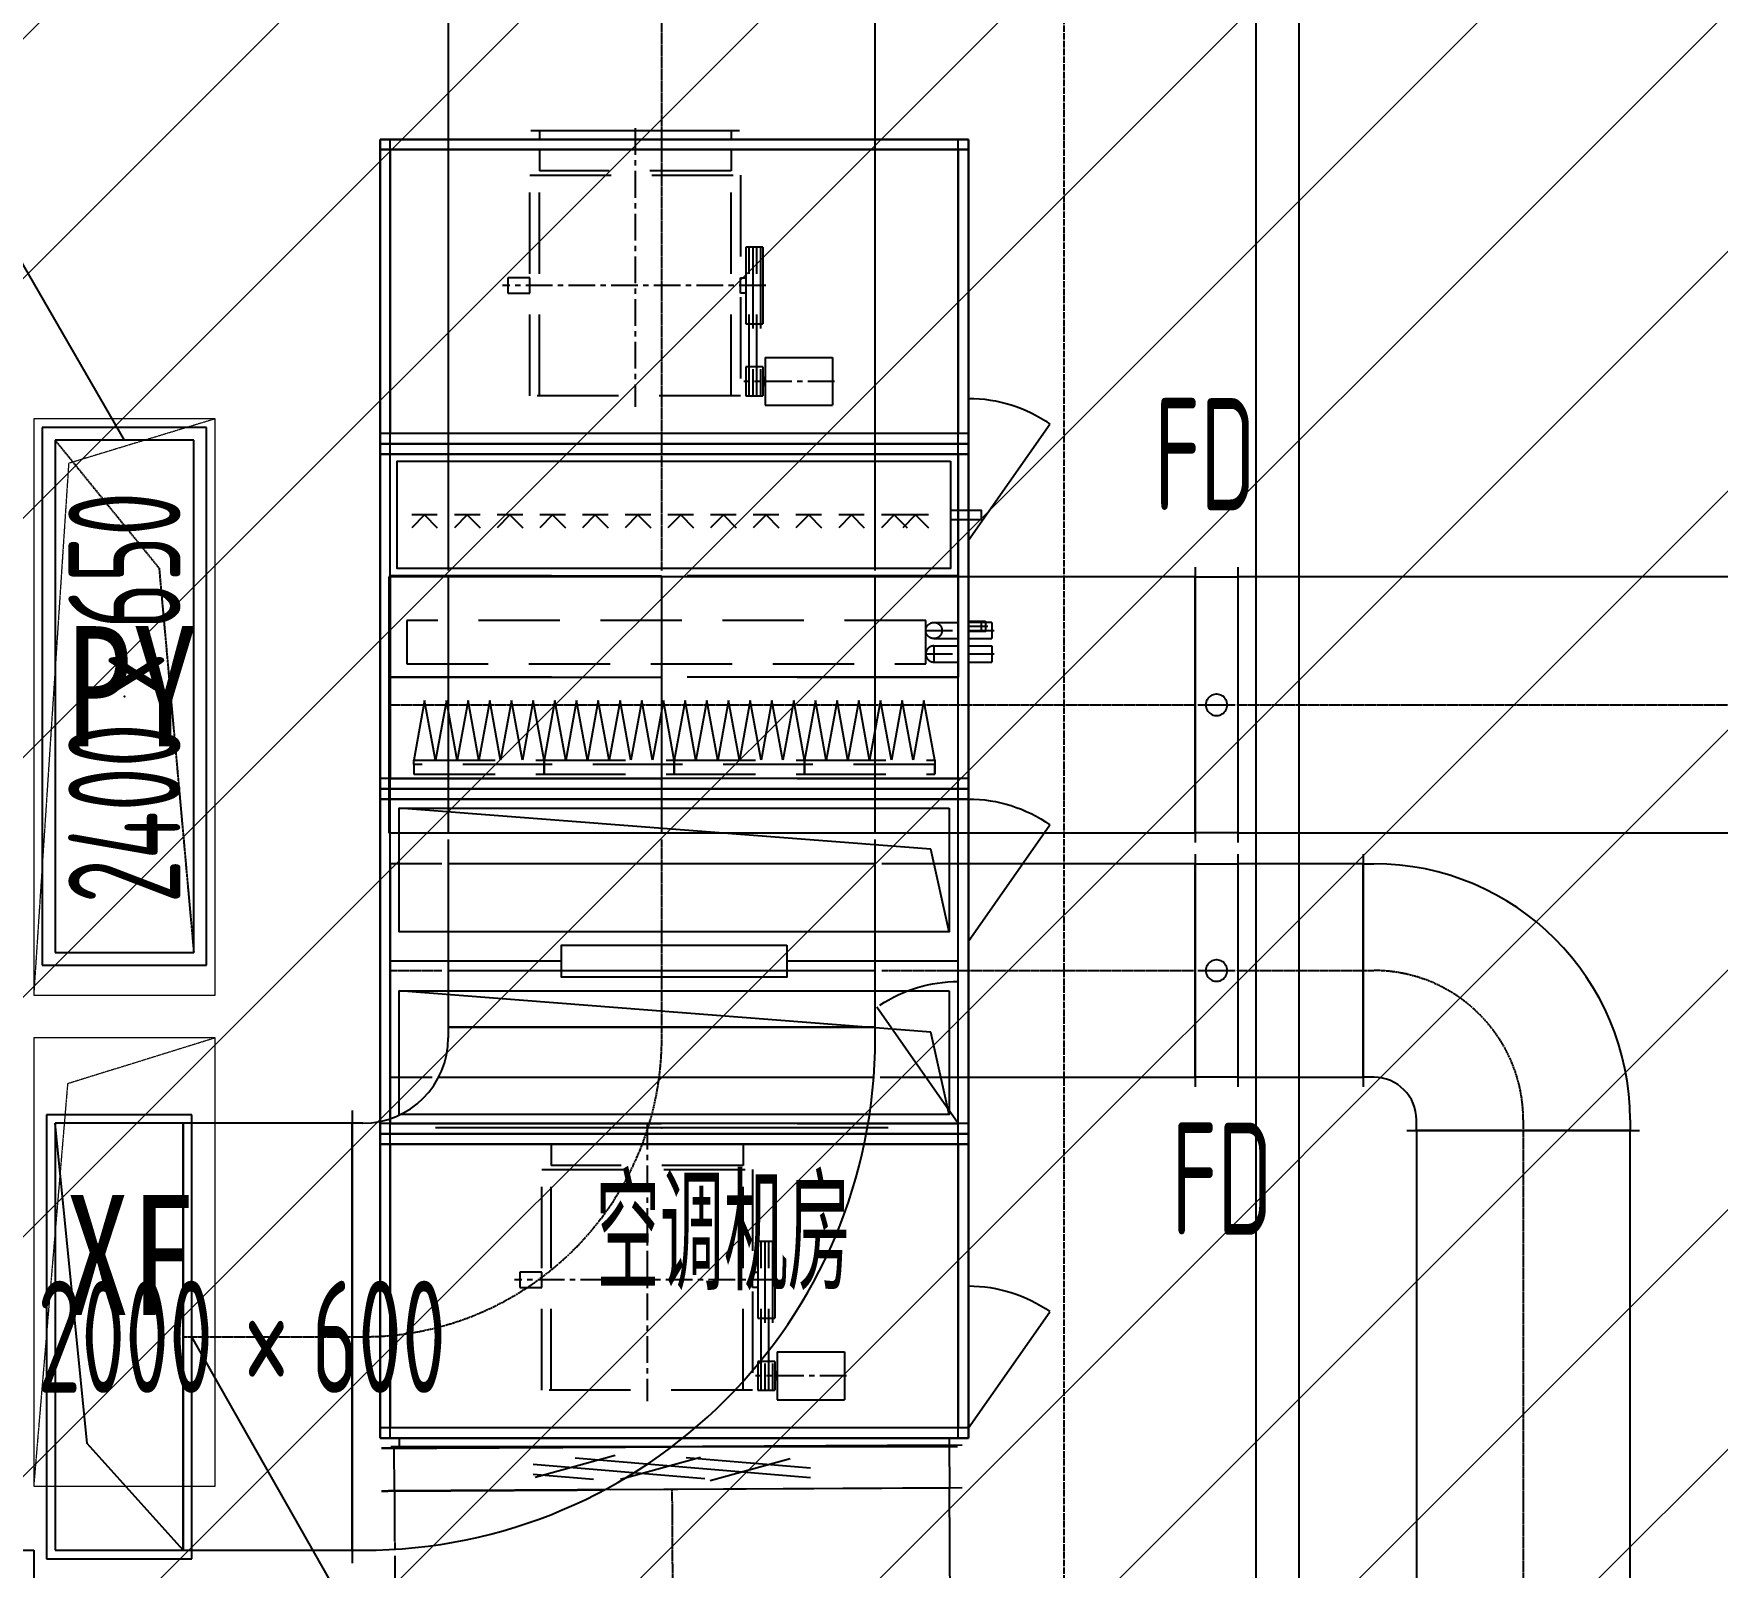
# Model space of a CAD drawing. Extents: x -20827274 to 1300756471, y -549375 to 3431892.
# Drawn here: x -27434 to -19548, y -354915 to -347731 of the extents above; entities that cross this region are included whole.
import ezdxf
from ezdxf.enums import TextEntityAlignment as Align

# ---------------------------------------------------------------- set-up
doc = ezdxf.new("R2010")
doc.units = 0
doc.header["$LTSCALE"] = 10
for name, pattern in [('CENTER', [2, 1.25, -0.25, 0.25, -0.25]), ('CENTER2', [1.125, 0.75, -0.125, 0.125, -0.125]), ('DASH', [0.35, 0.25, -0.1]), ('DASHED', [19.05, 12.7, -6.35]), ('暖附图底图$0$DASH', [0.35, 0.25, -0.1]), ('暖附图底图$0$DOTE', [2.42, 2, -0.2, 0.02, -0.2])]:
    doc.linetypes.add(name, pattern=pattern)
for name, color, linetype in [('1-zs', 3, 'Continuous'), ('1-暖通标注', 4, 'Continuous'), ('1-标注暖通', 4, 'Continuous'), ('CENTER', 7, 'Continuous'), ('centre', 7, 'Continuous'), ('DUCT-回风法兰', 2, 'Continuous'), ('DUCT-回风阀门', 7, 'Continuous'), ('DUCT-排烟标注', 3, 'Continuous'), ('DUCT-排烟法兰', 4, 'Continuous'), ('DUCT-排风法兰', 2, 'Continuous'), ('DUCT-排风阀门', 7, 'Continuous'), ('DUCT-新风中心线', 5, 'CENTER2'), ('DUCT-新风法兰', 2, 'Continuous'), ('DUCT-新风管', 3, 'Continuous'), ('DUCT-新风阀门', 7, 'Continuous'), ('DUCT-送风标注', 3, 'Continuous'), ('DUCT-送风法兰', 2, 'Continuous'), ('H-DUCT-回风中心线', 5, 'CENTER2'), ('H-DUCT-回风法兰', 2, 'Continuous'), ('H-DUCT-回风管', 6, 'Continuous'), ('H-DUCT-回风管端线', 2, 'Continuous'), ('H-DUCT-排风中心线', 5, 'CENTER2'), ('H-DUCT-排风管', 31, 'Continuous'), ('H-DUCT-排风管端线', 2, 'Continuous'), ('H-DUCT-新风中心线', 5, 'CENTER2'), ('H-DUCT-新风管', 3, 'Continuous'), ('H-DUCT-新风管端线', 2, 'Continuous'), ('H-DUCT-送风中心线', 5, 'CENTER2'), ('H-DUCT-送风管', 4, 'Continuous'), ('H-DUCT-送风管立管', 4, 'Continuous'), ('H-DUCT-送风管端线', 2, 'Continuous'), ('Hvac-Hide', 8, 'DASH'), ('Object', 7, 'Continuous'), ('暖附图底图$0$1-标注暖通', 8, 'Continuous'), ('暖附图底图$0$A-ROOM_NAME', 8, 'Continuous'), ('暖附图底图$0$A-WALL', 8, 'Continuous'), ('暖附图底图$0$DOTE', 8, 'Continuous')]:
    doc.layers.add(name, color=color, linetype=linetype)
doc.layers.add('F-非人防区', color=105, linetype='Continuous', lineweight=15)
doc.layers.add('暖附图底图$0$HOLE', color=8, linetype='Continuous', lineweight=15)
doc.styles.add('8B2_02', font='tssdeng.shx', dxfattribs={"width": 0.6, "bigfont": 'TSSDCHN.shx'})
doc.styles.get("Standard").update_dxf_attribs({"font": 'TSSDENG.shx', "width": 0.7, "bigfont": 'TSSDCHN.shx'})
doc.styles.add('暖附图底图$0$8B2_01', font='simhei.ttf', dxfattribs={"width": 0.8})
doc.styles.add('暖附图底图$0$8B2_02', font='tssdeng.shx', dxfattribs={"width": 0.6, "bigfont": 'TSSDCHN.shx'})

# ---------------------------------------------------------------- blocks, each defined once
blk = doc.blocks.new('*U115')
at = {"layer": 'centre', "color": 0, "linetype": 'CENTER', "ltscale": 10}
for p, q in [((-244.65, 2136.47), (-244.65, 1711.146)), ((-693.65, 1815.17), (-693.65, 580.83)), ((-1430, 1203), (-125.665, 1203))]:
    blk.add_line(p, q, dxfattribs=at)
at = {"layer": 'Object', "color": 0, "ltscale": 3}
for p, q in [((-1330, 2660), (0, 2660)), ((-312, 1721.146), (-177.3, 1721.146)), ((-1330, 0), (0, 0))]:
    blk.add_line(p, q, dxfattribs=at)
at = {"layer": 'Object', "color": 0, "linetype": 'DASHED', "ltscale": 10}
for p, q in [((-1330, 2660), (-1330, 0)), ((0, 2660), (0, 0))]:
    blk.add_line(p, q, dxfattribs=at)
at = {"layer": 'Object', "color": 0, "linetype": 'DASHED', "ltscale": 3}
for p, q in [((-356.9, 1812.17), (-356.9, 2126.47)), ((-356.9, 2126.47), (-132.4, 2126.47)), ((-132.4, 1812.17), (-132.4, 2126.47)), ((-873.25, 1800.17), (-873.25, 1721.146)), ((-873.25, 1800.17), (-514.05, 1800.17)), ((-873.25, 1790.292), (-177.3, 1790.292)), ((-177.3, 1772.332), (-873.25, 1772.332)), ((-873.25, 1754.372), (-177.3, 1754.372)), ((-177.3, 1736.412), (-873.25, 1736.412)), ((-514.05, 1721.146), (-514.05, 1800.17)), ((-356.9, 1812.17), (-132.4, 1812.17)), ((-312, 1800.17), (-312, 1721.146)), ((-312, 1800.17), (-177.3, 1800.17)), ((-177.3, 1721.146), (-177.3, 1800.17)), ((-873.25, 1721.146), (-514.05, 1721.146)), ((-1330, 1652), (-1230, 1652)), ((-177.3, 1652), (-1230, 1652)), ((-1230, 1652), (-1230, 754)), ((-1330, 754), (-1230, 754)), ((-177.3, 754), (-1230, 754))]:
    blk.add_line(p, q, dxfattribs=at)
for points in [[(-226.69, 1800.17), (-226.69, 1812.17), (-262.61, 1812.17), (-262.61, 1800.17)], [(-657.73, 1721.146), (-657.73, 1696.9), (-729.57, 1696.9), (-729.57, 1721.146)]]:
    blk.add_lwpolyline(points, dxfattribs=at)
for points in [[(-1210, 1696.9), (-177.3, 1696.9), (-177.3, 709.1), (-1210, 709.1)], [(-657.73, 709.1), (-729.57, 709.1), (-729.57, 605.83), (-657.73, 605.83)]]:
    blk.add_lwpolyline(points, close=True, dxfattribs=at)
at = {"layer": 'Object', "color": 1, "linetype": 'DASHED', "ltscale": 3, "text_generation_flag": 2, "width": 0.8}
blk.add_attdef('SEG_L', text='', height=160, dxfattribs=at).set_placement((-665, -248), align=Align.CENTER)
blk = doc.blocks.new('*U116')
at = {"layer": 'Object', "color": 0, "ltscale": 3}
for p, q in [((48, 2617), (88, 2617)), ((88, 2657), (88, 2)), ((48, 42), (88, 42))]:
    blk.add_line(p, q, dxfattribs=at)
blk = doc.blocks.new('*U111')
at = {"color": 0, "ltscale": 3}
blk.add_line((0, 2708), (544.7, 3089.4), dxfattribs=at)
at = {"layer": 'Object', "color": 0, "ltscale": 3}
for p, q in [((0, 2708), (665, 2708)), ((665, -48), (0, -48))]:
    blk.add_line(p, q, dxfattribs=at)
at = {"layer": 'Object', "color": 5, "ltscale": 5}
blk.add_arc((0, 2708), 665, 0, 35, dxfattribs=at)
blk = doc.blocks.new('*U112')
at = {"layer": 'Object', "color": 0, "ltscale": 3}
for p, q in [((-42, 2617), (-428.7, 2531.2)), ((-428.7, 2531.2), (-622, 42))]:
    blk.add_line(p, q, dxfattribs=at)
blk.add_lwpolyline([(-622, 2617), (-42, 2617), (-42, 42), (-622, 42)], close=True, dxfattribs=at)
blk = doc.blocks.new('*U113')
at = {"color": 0}
blk.add_line((0, 0), (-855, 0), dxfattribs=at)
blk.add_lwpolyline([(-835, 1857.5), (-685, 1857.5), (-685, 802.5), (-835, 802.5)], close=True, dxfattribs=at)
at = {"layer": 'Object', "color": 0}
for p, q in [((0, 2660), (-855, 2660)), ((-760, 2660), (-760, 1857.5)), ((-760, 802.5), (-760, 0))]:
    blk.add_line(p, q, dxfattribs=at)
at = {"layer": 'Object', "color": 0, "linetype": 'DASHED', "ltscale": 10}
blk.add_line((0, 0), (0, 2660), dxfattribs=at)
at = {"layer": 'Object', "color": 1, "text_generation_flag": 2, "width": 0.8}
blk.add_attdef('SEG_L', text='', height=160, dxfattribs=at).set_placement((-427.5, -248), align=Align.CENTER)
blk = doc.blocks.new('*U98')
at = {"color": 0, "ltscale": 3}
blk.add_line((0, 2660), (544.7, 2278.6), dxfattribs=at)
at = {"layer": 'Object', "color": 0, "ltscale": 3}
for p, q in [((0, 2660), (665, 2660)), ((665, 0), (0, 0))]:
    blk.add_line(p, q, dxfattribs=at)
at = {"layer": 'Object', "color": 5, "ltscale": 5}
blk.add_arc((0, 2660), 665, 326.52673, 360, dxfattribs=at)
blk = doc.blocks.new('*U99')
at = {"layer": 'Object', "color": 0, "ltscale": 3}
for p, q in [((-43, 2617), (-429.7, 2531.2)), ((-429.7, 2531.2), (-623, 42))]:
    blk.add_line(p, q, dxfattribs=at)
blk.add_lwpolyline([(-623, 2617), (-43, 2617), (-43, 42), (-623, 42)], close=True, dxfattribs=at)
blk = doc.blocks.new('*U100')
at = {"color": 0}
blk.add_line((0, 0), (-665, 0), dxfattribs=at)
at = {"layer": 'Object', "color": 0}
blk.add_line((0, 2660), (-665, 2660), dxfattribs=at)
at = {"layer": 'Object', "color": 0, "linetype": 'DASHED', "ltscale": 10}
blk.add_line((-665, 2660), (-665, 0), dxfattribs=at)
at = {"layer": 'Object', "color": 1, "text_generation_flag": 2, "width": 0.8}
blk.add_attdef('SEG_L', text='', height=160, dxfattribs=at).set_placement((-332.5, -248), align=Align.CENTER)
blk = doc.blocks.new('*U101')
at = {"color": 0, "ltscale": 3}
blk.add_line((0, 2708), (544.7, 3089.4), dxfattribs=at)
at = {"layer": 'Object', "color": 0, "ltscale": 3}
for p, q in [((0, 2708), (665, 2708)), ((665, -48), (0, -48))]:
    blk.add_line(p, q, dxfattribs=at)
at = {"layer": 'Object', "color": 5, "ltscale": 5}
blk.add_arc((0, 2708), 665, 0, 35, dxfattribs=at)
blk = doc.blocks.new('*U102')
at = {"layer": 'Object', "color": 0}
for p, q in [((0, 2660), (475, 2660)), ((475, 0), (0, 0))]:
    blk.add_line(p, q, dxfattribs=at)
at = {"layer": 'Object', "color": 0, "linetype": 'DASHED', "ltscale": 10}
for p, q in [((0, 0), (0, 2660)), ((475, 2660), (475, 0))]:
    blk.add_line(p, q, dxfattribs=at)
at = {"layer": 'Object', "color": 7, "linetype": 'DASHED', "ltscale": 3}
for points in [[(20, 2550), (66, 2550), (66, 1940), (20, 1940)], [(20, 2550), (66, 2550), (66, 2550), (20, 2550)], [(20, 2550), (66, 2550), (66, 2550), (20, 2550)], [(20, 1940), (66, 1940), (66, 1330), (20, 1330)], [(20, 1330), (66, 1330), (66, 720), (20, 720)], [(20, 720), (66, 720), (66, 110), (20, 110)]]:
    blk.add_lwpolyline(points, close=True, dxfattribs=at)
at = {"color": 1, "width": 0.8}
blk.add_attdef('SEG_L', text='', height=160, dxfattribs=at).set_placement((237.5, -248), align=Align.CENTER)
blk = doc.blocks.new('*U114')
at = {"color": 0, "linetype": 'DASHED', "ltscale": 3}
for p, q in [((86, 2550), (366, 2499.2)), ((366, 1990.8), (86, 1940)), ((86, 1940), (366, 1889.2)), ((366, 1380.8), (86, 1330)), ((86, 1330), (366, 1279.2)), ((366, 770.8), (86, 720)), ((86, 720), (366, 669.2)), ((366, 160.8), (86, 110))]:
    blk.add_line(p, q, dxfattribs=at)
at = {"linetype": 'DASHED', "ltscale": 3}
for p, q in [((366, 2499.2), (86, 2448.3)), ((86, 2448.3), (366, 2397.5)), ((366, 2397.5), (86, 2346.7)), ((86, 2346.7), (366, 2295.8)), ((366, 2295.8), (86, 2245)), ((86, 2245), (366, 2194.2)), ((58.3, 2155.1), (58.3, 2155.1)), ((366, 2194.2), (86, 2143.3)), ((86, 2143.3), (366, 2092.5)), ((366, 2092.5), (86, 2041.7)), ((86, 2041.7), (366, 1990.8)), ((366, 1889.2), (86, 1838.3)), ((86, 1838.3), (366, 1787.5)), ((366, 1787.5), (86, 1736.7)), ((86, 1736.7), (366, 1685.8)), ((366, 1685.8), (86, 1635)), ((86, 1635), (366, 1584.2)), ((366, 1584.2), (86, 1533.3)), ((86, 1533.3), (366, 1482.5)), ((366, 1482.5), (86, 1431.7)), ((86, 1431.7), (366, 1380.8)), ((366, 1279.2), (86, 1228.3)), ((86, 1228.3), (366, 1177.5)), ((366, 1177.5), (86, 1126.7)), ((86, 1126.7), (366, 1075.8)), ((366, 1075.8), (86, 1025)), ((86, 1025), (366, 974.2)), ((366, 974.2), (86, 923.3)), ((86, 923.3), (366, 872.5)), ((366, 872.5), (86, 821.7)), ((86, 821.7), (366, 770.8)), ((366, 669.2), (86, 618.3)), ((86, 618.3), (366, 567.5)), ((366, 567.5), (86, 516.7)), ((86, 516.7), (366, 465.8)), ((366, 465.8), (86, 415)), ((86, 415), (366, 364.2)), ((366, 364.2), (86, 313.3)), ((86, 313.3), (366, 262.5)), ((366, 262.5), (86, 211.7)), ((86, 211.7), (366, 160.8))]:
    blk.add_line(p, q, dxfattribs=at)
at = {"layer": 'Object', "color": 0}
for p, q in [((0, 2660), (475, 2660)), ((475, 0), (0, 0))]:
    blk.add_line(p, q, dxfattribs=at)
at = {"layer": 'Object', "color": 0, "linetype": 'DASHED', "ltscale": 10}
for p, q in [((0, 0), (0, 2660)), ((475, 2660), (475, 0))]:
    blk.add_line(p, q, dxfattribs=at)
at = {"layer": 'Object', "color": 7, "linetype": 'DASHED', "ltscale": 3}
for points in [[(86, 2550), (66, 2550), (66, 1940), (86, 1940)], [(86, 1940), (66, 1940), (66, 1330), (86, 1330)], [(86, 1330), (66, 1330), (66, 720), (86, 720)], [(86, 720), (66, 720), (66, 110), (86, 110)]]:
    blk.add_lwpolyline(points, close=True, dxfattribs=at)
at = {"color": 1, "width": 0.8}
blk.add_attdef('SEG_L', text='', height=160, dxfattribs=at).set_placement((237.5, -248), align=Align.CENTER)
blk = doc.blocks.new('*U103')
at = {"color": 0}
blk.add_line((-475, 2660), (0, 2660), dxfattribs=at)
at = {"layer": 'CENTER', "color": 0, "linetype": 'CENTER', "ltscale": 10}
for p, q in [((-237.5, 2798), (-237.5, 2708)), ((-218.5, 2708), (-218.5, 2828)), ((-108.5, 2708), (-108.5, 2828)), ((-218.5, 2508), (-218.5, 2660)), ((-108.5, 2508), (-108.5, 2660))]:
    blk.add_line(p, q, dxfattribs=at)
at = {"layer": 'Object', "color": 0, "ltscale": 3}
for p, q in [((-261.5, 2768), (-213.5, 2768)), ((-256.5, 2818), (-256.5, 2708))]:
    blk.add_line(p, q, dxfattribs=at)
at = {"layer": 'Object', "color": 0}
for p, q in [((-256.5, 2818), (-180.5, 2818)), ((-180.5, 2708), (-180.5, 2818)), ((-146.5, 2818), (-70.5, 2818)), ((-146.5, 2708), (-146.5, 2818)), ((-70.5, 2708), (-70.5, 2818)), ((-146.5, 2546), (-70.5, 2546)), ((-475, 0), (0, 0))]:
    blk.add_line(p, q, dxfattribs=at)
at = {"layer": 'Object', "color": 0, "linetype": 'DASHED', "ltscale": 10}
for p, q in [((-475, 0), (-475, 2660)), ((0, 0), (0, 2660))]:
    blk.add_line(p, q, dxfattribs=at)
at = {"layer": 'Object', "color": 0, "linetype": 'DASHED', "ltscale": 3}
for p, q in [((-256.5, 2546), (-256.5, 2660)), ((-180.5, 2546), (-180.5, 2660)), ((-146.5, 2546), (-146.5, 2660)), ((-70.5, 2546), (-70.5, 2660))]:
    blk.add_line(p, q, dxfattribs=at)
at = {"layer": 'Object', "color": 0, "ltscale": 3}
blk.add_lwpolyline([(-261.5, 2788), (-213.5, 2788), (-213.5, 2708), (-261.5, 2708)], close=True, dxfattribs=at)
at = {"layer": 'Object', "color": 0, "linetype": 'DASHED', "ltscale": 3}
blk.add_lwpolyline([(-265, 77), (-62, 77), (-62, 2508), (-265, 2508)], close=True, dxfattribs=at)
blk.add_circle((-218.5, 2546), 38, dxfattribs=at)
blk.add_arc((-108.5, 2546), 38, 180, 360, dxfattribs=at)
blk = doc.blocks.new('*U104')
at = {"linetype": 'DASHED', "ltscale": 3}
for p, q in [((-285, 2460), (-225, 2520)), ((-285, 2460), (-225, 2400)), ((-285, 2360), (-225, 2420)), ((-285, 2360), (-225, 2300)), ((-285, 2160), (-225, 2220)), ((-285, 2160), (-225, 2100)), ((-285, 1960), (-225, 2020)), ((-285, 1960), (-225, 1900)), ((-285, 1760), (-225, 1820)), ((-285, 1760), (-225, 1700)), ((-285, 1560), (-225, 1620)), ((-285, 1560), (-225, 1500)), ((-285, 1360), (-225, 1420)), ((-285, 1360), (-225, 1300)), ((-285, 1160), (-225, 1220)), ((-285, 1160), (-225, 1100)), ((-285, 960), (-225, 1020)), ((-285, 960), (-225, 900)), ((-285, 760), (-225, 820)), ((-285, 760), (-225, 700)), ((-285, 560), (-225, 620)), ((-285, 560), (-225, 500)), ((-285, 360), (-225, 420)), ((-285, 360), (-225, 300)), ((-285, 160), (-225, 220)), ((-285, 160), (-225, 100))]:
    blk.add_line(p, q, dxfattribs=at)
at = {"color": 0}
for p, q in [((-285, 2520), (-285, 2400)), ((-285, 2420), (-285, 2300)), ((-285, 2220), (-285, 2100)), ((-285, 2020), (-285, 1900)), ((-285, 1820), (-285, 1700)), ((-285, 1620), (-285, 1500)), ((-285, 1420), (-285, 1300)), ((-285, 1220), (-285, 1100)), ((-285, 1020), (-285, 900)), ((-285, 820), (-285, 700)), ((-285, 620), (-285, 500)), ((-285, 420), (-285, 300)), ((-285, 220), (-285, 100))]:
    blk.add_line(p, q, dxfattribs=at)
for points in [[(-264, 2733.5), (-264, 2769), (-306, 2769), (-306, 2733.5)], [(-306, 2733.5), (-306, 2624.5), (-264, 2624.5), (-264, 2733.5)]]:
    blk.add_lwpolyline(points, dxfattribs=at)
blk.add_lwpolyline([(-536, 2624.5), (-34, 2624.5), (-34, 32.5), (-536, 32.5)], close=True, dxfattribs=at)
at = {"layer": 'Object', "color": 0}
for p, q in [((-570, 2660), (0, 2660)), ((0, 0), (-570, 0))]:
    blk.add_line(p, q, dxfattribs=at)
at = {"layer": 'Object', "color": 0, "linetype": 'DASHED', "ltscale": 10}
for p, q in [((-570, 0), (-570, 2660)), ((0, 2660), (0, 0))]:
    blk.add_line(p, q, dxfattribs=at)
at = {"layer": 'Object', "color": 1, "text_generation_flag": 2, "width": 0.8}
blk.add_attdef('SEG_L', text='', height=160, dxfattribs=at).set_placement((-285, -248), align=Align.CENTER)
blk = doc.blocks.new('*U105')
at = {"layer": 'centre', "color": 0, "linetype": 'CENTER', "ltscale": 10}
for p, q in [((-244.65, 2080.47), (-244.65, 1655.146)), ((-693.65, 1759.17), (-693.65, 524.83)), ((-1430, 1147), (-125.665, 1147))]:
    blk.add_line(p, q, dxfattribs=at)
at = {"layer": 'Object', "color": 0, "ltscale": 3}
for p, q in [((-1330, 2660), (0, 2660)), ((-312, 1665.146), (-177.3, 1665.146)), ((-1418, 1636), (-1418, 658)), ((-1418, 1596), (-1378, 1596)), ((-1418, 698), (-1378, 698)), ((-1330, 0), (0, 0))]:
    blk.add_line(p, q, dxfattribs=at)
at = {"layer": 'Object', "color": 0, "linetype": 'DASHED', "ltscale": 10}
for p, q in [((-1330, 2660), (-1330, 0)), ((0, 2660), (0, 0))]:
    blk.add_line(p, q, dxfattribs=at)
at = {"layer": 'Object', "color": 0, "linetype": 'DASHED', "ltscale": 3}
for p, q in [((-356.9, 1756.17), (-356.9, 2070.47)), ((-356.9, 2070.47), (-132.4, 2070.47)), ((-132.4, 1756.17), (-132.4, 2070.47)), ((-873.25, 1744.17), (-873.25, 1665.146)), ((-873.25, 1744.17), (-514.05, 1744.17)), ((-514.05, 1665.146), (-514.05, 1744.17)), ((-356.9, 1756.17), (-132.4, 1756.17)), ((-312, 1744.17), (-312, 1665.146)), ((-312, 1744.17), (-177.3, 1744.17)), ((-177.3, 1665.146), (-177.3, 1744.17)), ((-873.25, 1734.292), (-177.3, 1734.292)), ((-177.3, 1716.332), (-873.25, 1716.332)), ((-873.25, 1698.372), (-177.3, 1698.372)), ((-177.3, 1680.412), (-873.25, 1680.412)), ((-873.25, 1665.146), (-514.05, 1665.146)), ((-1330, 1596), (-1230, 1596)), ((-177.3, 1596), (-1230, 1596)), ((-1230, 1596), (-1230, 698)), ((-1330, 698), (-1230, 698)), ((-177.3, 698), (-1230, 698))]:
    blk.add_line(p, q, dxfattribs=at)
for points in [[(-226.69, 1744.17), (-226.69, 1756.17), (-262.61, 1756.17), (-262.61, 1744.17)], [(-657.73, 1665.146), (-657.73, 1640.9), (-729.57, 1640.9), (-729.57, 1665.146)]]:
    blk.add_lwpolyline(points, dxfattribs=at)
for points in [[(-1210, 1640.9), (-177.3, 1640.9), (-177.3, 653.1), (-1210, 653.1)], [(-657.73, 653.1), (-729.57, 653.1), (-729.57, 549.83), (-657.73, 549.83)]]:
    blk.add_lwpolyline(points, close=True, dxfattribs=at)
at = {"layer": 'Object', "color": 1, "linetype": 'DASHED', "ltscale": 3, "text_generation_flag": 2, "width": 0.8}
blk.add_attdef('SEG_L', text='', height=160, dxfattribs=at).set_placement((-665, -248), align=Align.CENTER)
blk = doc.blocks.new('*U106')
at = {"color": 0, "ltscale": 3}
blk.add_line((0, 2708), (544.7, 3089.4), dxfattribs=at)
at = {"layer": 'Object', "color": 0, "ltscale": 3}
for p, q in [((0, 2708), (665, 2708)), ((665, -48), (0, -48))]:
    blk.add_line(p, q, dxfattribs=at)
at = {"layer": 'Object', "color": 5, "ltscale": 5}
blk.add_arc((0, 2708), 665, 0, 35, dxfattribs=at)
blk = doc.blocks.new('*U107')
for p, q in [((-48, 2708), (-48, -48)), ((1378, 2708), (-48, 2708)), ((-48, 2708), (1378, 2708)), ((-48, -48), (-48, 2708)), ((0, 2708), (0, -48)), ((0, 2708), (0, -48)), ((1330, 2708), (1330, -48)), ((1330, -48), (1330, 2708)), ((1378, -48), (1378, 2708)), ((1378, 2708), (1378, -48)), ((-48, 2660), (1378, 2660)), ((-48, 2660), (1378, 2660)), ((-48, 0), (1378, 0)), ((-48, 0), (1378, 0)), ((-48, -48), (1378, -48)), ((1378, -48), (-48, -48))]:
    blk.add_line(p, q)
blk = doc.blocks.new('*U108')
for p, q in [((-48, 2708), (-48, -48)), ((1568, 2708), (-48, 2708)), ((-48, 2708), (1568, 2708)), ((-48, -48), (-48, 2708)), ((0, 2708), (0, -48)), ((0, 2708), (0, -48)), ((1520, 2708), (1520, -48)), ((1520, -48), (1520, 2708)), ((1568, -48), (1568, 2708)), ((1568, 2708), (1568, -48)), ((-48, 2660), (1568, 2660)), ((-48, 2660), (1568, 2660)), ((-48, 0), (1568, 0)), ((-48, 0), (1568, 0)), ((-48, -48), (1568, -48)), ((1568, -48), (-48, -48))]:
    blk.add_line(p, q)
blk = doc.blocks.new('*U109')
for p, q in [((-48, 2708), (-48, -48)), ((1568, 2708), (-48, 2708)), ((-48, 2708), (1568, 2708)), ((-48, -48), (-48, 2708)), ((0, 2708), (0, -48)), ((0, 2708), (0, -48)), ((1520, 2708), (1520, -48)), ((1520, -48), (1520, 2708)), ((1568, -48), (1568, 2708)), ((1568, 2708), (1568, -48)), ((-48, 2660), (1568, 2660)), ((-48, 2660), (1568, 2660)), ((-48, 0), (1568, 0)), ((-48, 0), (1568, 0)), ((-48, -48), (1568, -48)), ((1568, -48), (-48, -48))]:
    blk.add_line(p, q)
blk = doc.blocks.new('*U110')
for p, q in [((-48, 2708), (-48, -48)), ((1378, 2708), (-48, 2708)), ((-48, 2708), (1378, 2708)), ((-48, -48), (-48, 2708)), ((0, 2708), (0, -48)), ((0, 2708), (0, -48)), ((1330, 2708), (1330, -48)), ((1330, -48), (1330, 2708)), ((1378, -48), (1378, 2708)), ((1378, 2708), (1378, -48)), ((-48, 2660), (1378, 2660)), ((-48, 2660), (1378, 2660)), ((-48, 0), (1378, 0)), ((-48, 0), (1378, 0)), ((-48, -48), (1378, -48)), ((1378, -48), (-48, -48))]:
    blk.add_line(p, q)
blk = doc.blocks.new('暖附图底图$0$AFSFCS')
at = {"layer": '暖附图底图$0$A-WALL'}
for p, q in [((-21508.6, -346285.4), (-21508.6, -361485.4)), ((-21708.6, -346485.4), (-21708.6, -361285.4)), ((-31833.6, -354835.4), (-27433.6, -354835.4)), ((-27433.6, -354835.4), (-27433.6, -358753.5))]:
    blk.add_line(p, q, dxfattribs=at)
at = {"layer": '暖附图底图$0$DOTE', "color": 16, "linetype": '暖附图底图$0$DOTE', "ltscale": 1.5}
blk.add_line((-22608.6, -155629.3), (-22608.6, -385768.2), dxfattribs=at)
at = {"layer": '暖附图底图$0$HOLE', "linetype": '暖附图底图$0$DASH'}
for points in [[(-27433.6, -349535.4), (-27433.6, -352235.4), (-26583.6, -352235.4), (-26583.6, -349535.4), (-27433.6, -349535.4)], [(-26583.6, -349535.4), (-27269.8, -349744.1), (-27433.6, -352235.4)], [(-27433.6, -352435.4), (-27433.6, -354535.4), (-26583.6, -354535.4), (-26583.6, -352435.4), (-27433.6, -352435.4)], [(-26583.6, -352435.4), (-27274.7, -352650.2), (-27433.6, -354535.4)]]:
    blk.add_lwpolyline(points, dxfattribs=at)
at = {"layer": '暖附图底图$0$A-ROOM_NAME', "color": 1, "style": '暖附图底图$0$8B2_01', "width": 0.8}
for s, p in [('PY', (-27278, -351069.8)), ('XF', (-27288.2, -353734))]:
    blk.add_text(s, height=563.29, dxfattribs=at).set_placement(p)
at = {"layer": '暖附图底图$0$A-ROOM_NAME', "style": '暖附图底图$0$8B2_02', "width": 0.6}
blk.add_text('空调机房', height=525, dxfattribs=at).set_placement((-24800.1, -353617.9))
blk = doc.blocks.new('暖附图底图')
at = {"layer": '暖附图底图$0$1-标注暖通', "linetype": '暖附图底图$0$DASH'}
blk.add_blockref('暖附图底图$0$AFSFCS', (500000, 0), dxfattribs=at)

msp = doc.modelspace()

# ---------------------------------------------------------------- hatches: boundary and pattern name
at = {"layer": 'F-非人防区'}
h = msp.add_hatch(dxfattribs=at)
h.set_pattern_fill('ANSI31', color=8, scale=500)
h.set_pattern_definition([(45, (-67108.6, 126739.6), (-561.266, 561.266), [])])
edge = h.paths.add_edge_path()
edge.add_line((26041.4, -160910.4), (26041.4, -174910.4))
edge.add_line((26041.4, -174910.4), (44466.4, -174910.4))
edge.add_line((44466.4, -174910.4), (44466.4, -230535.4))
edge.add_line((44466.4, -230535.4), (29591.4, -230535.4))
edge.add_line((29591.4, -230535.4), (29591.4, -228585.4))
edge.add_line((29591.4, -228585.4), (32466.4, -228585.4))
edge.add_line((32466.4, -228585.4), (32466.4, -223185.4))
edge.add_line((32466.4, -223185.4), (6116.4, -223185.4))
edge.add_line((6116.4, -223185.4), (6116.4, -236210.4))
edge.add_line((6116.4, -236210.4), (5916.4, -236210.4))
edge.add_line((5916.4, -236210.4), (5921.1, -289912.2))
edge.add_line((5921.1, -289912.2), (35191.4, -289912.2))
edge.add_line((35191.4, -289912.2), (35191.4, -296310.4))
edge.add_line((35191.4, -296310.4), (35041.4, -296310.4))
edge.add_line((35041.4, -296310.4), (35041.4, -296910.4))
edge.add_line((35041.4, -296910.4), (35641.4, -296910.4))
edge.add_line((35641.4, -296910.4), (44736.4, -305099.6))
edge.add_line((44736.4, -305099.6), (22456.5, -329844))
edge.add_line((22456.5, -329844), (22456.5, -340006.4))
edge.add_line((22456.5, -340006.4), (-13248.1, -379660.4))
edge.add_line((-13248.1, -379660.4), (-90108.6, -379660.4))
edge.add_line((-90108.6, -379660.4), (-90108.6, -373660.4))
edge.add_line((-90108.6, -373660.4), (-91358.6, -373660.4))
edge.add_arc((-91358.6, -361660.4), 12000, 180, 270, ccw=False)
edge.add_line((-103358.6, -361660.4), (-103358.6, -333450.4))
edge.add_line((-103358.6, -333450.4), (-95358.6, -333436.6))
edge.add_line((-95358.6, -333436.6), (-95358.6, -160610.4))
edge.add_line((-95358.6, -160610.4), (-86333.4, -160610.4))
edge.add_line((-86333.4, -160610.4), (-86333.6, -149790))
edge.add_line((-86333.6, -149790), (-73433.4, -149790))
edge.add_line((-73433.4, -149790), (-73433.4, -160610.4))
edge.add_line((-73433.4, -160610.4), (26041.4, -160910.4))

# ---------------------------------------------------------------- linework, layer by layer
at = {"layer": '1-暖通标注'}
msp.add_line((-20711.5, -364363.8), (-26693.6, -353835.4, 4410), dxfattribs=at)
at = {"layer": '1-标注暖通'}
msp.add_line((-27008.6, -349635.4, 1730.3), (-27745.8, -348358.5, 1730.3), dxfattribs=at)
at = {"layer": 'DUCT-回风法兰'}
for p, q in [((-23085.2, -354343.4), (-24445.3, -354350.6)), ((-23084.1, -354543.6), (-24761.2, -354552.5))]:
    msp.add_line(p, q, dxfattribs=at)
at = {"layer": 'DUCT-回风法兰', "color": 18, "true_color": 0x000000}
for p in [(-24445.2, -354350.5, 2825), (-24445.2, -354350.7, 2825), (-24444.1, -354550.7, 2825), (-24444.1, -354550.9, 2825)]:
    msp.add_point(p, dxfattribs=at)
at = {"layer": 'DUCT-回风阀门'}
for p, q in [((-25084.1, -354492.5), (-24709.4, -354390.5)), ((-25094.7, -354432.8), (-24290.8, -354499.9)), ((-24897.2, -354403.1), (-23794.4, -354495.2)), ((-24685.8, -354502), (-24311.1, -354400)), ((-24377.2, -354400.3), (-23794.6, -354449)), ((-24264.9, -354507.9), (-23890.2, -354405.9)), ((-25094.5, -354479), (-24810.8, -354502.6))]:
    msp.add_line(p, q, dxfattribs=at)
at = {"layer": 'DUCT-排烟法兰'}
for p, q in [((-26623.6, -349575.4), (-27393.6, -349575.4)), ((-27393.6, -349575.4), (-27393.6, -352095.4)), ((-26623.6, -352095.4), (-26623.6, -349575.4)), ((-27393.6, -352095.4), (-26623.6, -352095.4))]:
    msp.add_line(p, q, dxfattribs=at)
at = {"layer": 'DUCT-排烟法兰', "color": 18, "true_color": 0x000000}
for p in [(-27008.6, -350835.4, 1270), (-27008.6, -350835.4, 1269.8), (-27008.6, -350835.4, 1730.1), (-27008.6, -350835.4, 1730.3)]:
    msp.add_point(p, dxfattribs=at)
at = {"layer": 'DUCT-排风法兰'}
for p, q in [((-21993.4, -351574.8), (-21993.4, -352664.8)), ((-21793.2, -351574.8), (-21793.2, -352664.8)), ((-21206.8, -351574.8), (-21206.8, -352664.8)), ((-21001.7, -352869.9), (-19911.7, -352869.9))]:
    msp.add_line(p, q, dxfattribs=at)
at = {"layer": 'DUCT-排风法兰', "color": 18, "true_color": 0x000000}
for p in [(-21993.5, -352119.8, 2825), (-21993.3, -352119.8, 2825), (-21793.3, -352119.8, 2825), (-21793.1, -352119.8, 2825), (-21206.9, -352119.8, 2825), (-21206.7, -352119.8, 2825), (-20456.7, -352869.8, 2825), (-20456.7, -352870, 2825)]:
    msp.add_point(p, dxfattribs=at)
at = {"layer": 'DUCT-排风阀门'}
for p, q in [((-21939.8, -352101.4), (-21941.7, -352107.4)), ((-21937.1, -352095.7), (-21939.8, -352101.4)), ((-21933.7, -352090.4), (-21937.1, -352095.7)), ((-21929.7, -352085.6), (-21933.7, -352090.4)), ((-21925.1, -352081.3), (-21929.7, -352085.6)), ((-21920.1, -352077.6), (-21925.1, -352081.3)), ((-21914.6, -352074.6), (-21920.1, -352077.6)), ((-21908.7, -352072.2), (-21914.6, -352074.6)), ((-21902.6, -352070.7), (-21908.7, -352072.2)), ((-21896.4, -352069.9), (-21902.6, -352070.7)), ((-21890.1, -352069.9), (-21896.4, -352069.9)), ((-21883.9, -352070.7), (-21890.1, -352069.9)), ((-21877.8, -352072.2), (-21883.9, -352070.7)), ((-21872, -352074.6), (-21877.8, -352072.2)), ((-21866.5, -352077.6), (-21872, -352074.6)), ((-21861.4, -352081.3), (-21866.5, -352077.6)), ((-21856.8, -352085.6), (-21861.4, -352081.3)), ((-21852.8, -352090.4), (-21856.8, -352085.6)), ((-21849.5, -352095.7), (-21852.8, -352090.4)), ((-21846.8, -352101.4), (-21849.5, -352095.7)), ((-21844.8, -352107.4), (-21846.8, -352101.4)), ((-21980.8, -352119.8), (-21805.8, -352119.8)), ((-21942.9, -352113.5), (-21943.3, -352119.8)), ((-21943.3, -352119.8), (-21942.9, -352126.1)), ((-21941.7, -352107.4), (-21942.9, -352113.5)), ((-21942.9, -352126.1), (-21941.7, -352132.2)), ((-21941.7, -352132.2), (-21939.8, -352138.2)), ((-21939.8, -352138.2), (-21937.1, -352143.9)), ((-21937.1, -352143.9), (-21933.7, -352149.2)), ((-21933.7, -352149.2), (-21929.7, -352154)), ((-21929.7, -352154), (-21925.1, -352158.3)), ((-21925.1, -352158.3), (-21920.1, -352162)), ((-21920.1, -352162), (-21914.6, -352165)), ((-21914.6, -352165), (-21908.7, -352167.3)), ((-21908.7, -352167.3), (-21902.6, -352168.9)), ((-21902.6, -352168.9), (-21896.4, -352169.7)), ((-21896.4, -352169.7), (-21890.1, -352169.7)), ((-21890.1, -352169.7), (-21883.9, -352168.9)), ((-21883.9, -352168.9), (-21877.8, -352167.3)), ((-21877.8, -352167.3), (-21872, -352165)), ((-21872, -352165), (-21866.5, -352162)), ((-21866.5, -352162), (-21861.4, -352158.3)), ((-21861.4, -352158.3), (-21856.8, -352154)), ((-21856.8, -352154), (-21852.8, -352149.2)), ((-21852.8, -352149.2), (-21849.5, -352143.9)), ((-21849.5, -352143.9), (-21846.8, -352138.2)), ((-21846.8, -352138.2), (-21844.8, -352132.2)), ((-21843.7, -352113.5), (-21844.8, -352107.4)), ((-21844.8, -352132.2), (-21843.7, -352126.1)), ((-21843.3, -352119.8), (-21843.7, -352113.5)), ((-21843.7, -352126.1), (-21843.3, -352119.8))]:
    msp.add_line(p, q, dxfattribs=at)
at = {"layer": 'DUCT-新风中心线'}
msp.add_line((-21793.1, -350875.4), (3480.9, -350875.4), dxfattribs=at)
at = {"layer": 'DUCT-新风法兰'}
for p, q in [((-21993.4, -350230.4), (-21993.4, -351520.4)), ((-21793.2, -350230.4), (-21793.2, -351520.4))]:
    msp.add_line(p, q, dxfattribs=at)
at = {"layer": 'DUCT-新风法兰', "color": 18, "true_color": 0x000000}
for p in [(-21993.5, -350875.4, 4500), (-21993.3, -350875.4, 4500), (-21793.3, -350875.4, 4500), (-21793.1, -350875.4, 4500)]:
    msp.add_point(p, dxfattribs=at)
at = {"layer": 'DUCT-新风管'}
for p, q in [((3480.9, -350275.4), (-21793.1, -350275.4)), ((-21793.1, -350275.4), (-21793.1, -351475.4)), ((-21793.1, -351475.4), (3480.9, -351475.4))]:
    msp.add_line(p, q, dxfattribs=at)
at = {"layer": 'DUCT-新风阀门'}
for p, q in [((-21929.7, -350841.2), (-21933.7, -350846)), ((-21925.1, -350836.9), (-21929.7, -350841.2)), ((-21920.1, -350833.2), (-21925.1, -350836.9)), ((-21914.6, -350830.1), (-21920.1, -350833.2)), ((-21908.7, -350827.8), (-21914.6, -350830.1)), ((-21902.6, -350826.3), (-21908.7, -350827.8)), ((-21896.4, -350825.5), (-21902.6, -350826.3)), ((-21890.1, -350825.5), (-21896.4, -350825.5)), ((-21883.9, -350826.3), (-21890.1, -350825.5)), ((-21877.8, -350827.8), (-21883.9, -350826.3)), ((-21872, -350830.1), (-21877.8, -350827.8)), ((-21866.5, -350833.2), (-21872, -350830.1)), ((-21861.4, -350836.9), (-21866.5, -350833.2)), ((-21856.8, -350841.2), (-21861.4, -350836.9)), ((-21852.8, -350846), (-21856.8, -350841.2)), ((-21980.8, -350875.4), (-21805.8, -350875.4)), ((-21942.9, -350869.1), (-21943.3, -350875.4)), ((-21943.3, -350875.4), (-21942.9, -350881.6)), ((-21941.7, -350862.9), (-21942.9, -350869.1)), ((-21942.9, -350881.6), (-21941.7, -350887.8)), ((-21939.8, -350857), (-21941.7, -350862.9)), ((-21941.7, -350887.8), (-21939.8, -350893.8)), ((-21937.1, -350851.3), (-21939.8, -350857)), ((-21939.8, -350893.8), (-21937.1, -350899.5)), ((-21933.7, -350846), (-21937.1, -350851.3)), ((-21937.1, -350899.5), (-21933.7, -350904.8)), ((-21933.7, -350904.8), (-21929.7, -350909.6)), ((-21929.7, -350909.6), (-21925.1, -350913.9)), ((-21925.1, -350913.9), (-21920.1, -350917.6)), ((-21920.1, -350917.6), (-21914.6, -350920.6)), ((-21914.6, -350920.6), (-21908.7, -350922.9)), ((-21908.7, -350922.9), (-21902.6, -350924.5)), ((-21883.9, -350924.5), (-21877.8, -350922.9)), ((-21877.8, -350922.9), (-21872, -350920.6)), ((-21872, -350920.6), (-21866.5, -350917.6)), ((-21866.5, -350917.6), (-21861.4, -350913.9)), ((-21861.4, -350913.9), (-21856.8, -350909.6)), ((-21856.8, -350909.6), (-21852.8, -350904.8)), ((-21849.5, -350851.3), (-21852.8, -350846)), ((-21852.8, -350904.8), (-21849.5, -350899.5)), ((-21846.8, -350857), (-21849.5, -350851.3)), ((-21849.5, -350899.5), (-21846.8, -350893.8)), ((-21844.8, -350862.9), (-21846.8, -350857)), ((-21846.8, -350893.8), (-21844.8, -350887.8)), ((-21843.7, -350869.1), (-21844.8, -350862.9)), ((-21844.8, -350887.8), (-21843.7, -350881.6)), ((-21843.3, -350875.4), (-21843.7, -350869.1)), ((-21843.7, -350881.6), (-21843.3, -350875.4)), ((-21902.6, -350924.5), (-21896.4, -350925.3)), ((-21896.4, -350925.3), (-21890.1, -350925.3)), ((-21890.1, -350925.3), (-21883.9, -350924.5))]:
    msp.add_line(p, q, dxfattribs=at)
at = {"layer": 'DUCT-送风法兰'}
for p, q in [((-25941.8, -352775.4), (-25941.8, -354895.4)), ((-23431.7, -352856.3), (-25551.7, -352856.3))]:
    msp.add_line(p, q, dxfattribs=at)
at = {"layer": 'DUCT-送风法兰', "color": 18, "true_color": 0x000000}
for p in [(-24491.7, -352856.2, 4410), (-24491.7, -352856.4, 4410), (-25941.9, -353835.4, 4410), (-25941.7, -353835.4, 4410)]:
    msp.add_point(p, dxfattribs=at)
at = {"layer": 'H-DUCT-回风中心线'}
msp.add_line((-24444.1, -354550.9), (-24433.7, -356505.4), dxfattribs=at)
at = {"layer": 'H-DUCT-回风法兰'}
for p, q in [((-26693.6, -352795.4), (-27373.6, -352795.4)), ((-27373.6, -352795.4), (-27373.6, -354875.4)), ((-26693.6, -352835.4), (-26693.6, -352795.4)), ((-26693.6, -354875.4), (-26693.6, -354835.4)), ((-27373.6, -354875.4), (-26693.6, -354875.4))]:
    msp.add_line(p, q, dxfattribs=at)
at = {"layer": 'H-DUCT-回风法兰', "color": 18, "true_color": 0x000000}
for p in [(-27033.6, -353835.4, -0.1), (-27033.6, -353835.4, 0.1)]:
    msp.add_point(p, dxfattribs=at)
at = {"layer": 'H-DUCT-回风管'}
for p, q in [((-25744.1, -354557.6), (-25745.1, -354357.6)), ((-23145.2, -354343.8), (-23144.1, -354543.8)), ((-23144.1, -354544), (-24731.4, -354552.4)), ((-23133.6, -356528.7), (-23144.1, -354544)), ((-25742.5, -354860.8), (-25733.8, -356505.4))]:
    msp.add_line(p, q, dxfattribs=at)
at = {"layer": 'H-DUCT-回风管端线'}
for p, q in [((-23145.2, -354343.8), (-25745.1, -354357.6)), ((-23144.1, -354543.8), (-25744.1, -354557.6))]:
    msp.add_line(p, q, dxfattribs=at)
at = {"layer": 'H-DUCT-排风中心线'}
for p, q in [((-25763.1, -352119.8), (-25521.7, -352119.8)), ((-23461.7, -352119.8), (-21993.5, -352119.8)), ((-21793.1, -352119.8), (-21206.9, -352119.8)), ((-21206.7, -352119.8), (-21156.7, -352119.8)), ((-20456.7, -352819.8), (-20456.7, -352869.8)), ((-20456.7, -352870), (-20456.7, -357400.9))]:
    msp.add_line(p, q, dxfattribs=at)
msp.add_arc((-21156.7, -352819.8), 700, 0, 90, dxfattribs=at)
at = {"layer": 'H-DUCT-排风管'}
for p, q in [((-25521.7, -351619.8), (-25763.1, -351619.8)), ((-25763.1, -351619.8), (-25763.1, -352619.8)), ((-21993.5, -351619.8), (-23461.7, -351619.8)), ((-21993.5, -352619.8), (-21993.5, -351619.8)), ((-21993.3, -351619.8), (-21793.3, -351619.8)), ((-21206.9, -351619.8), (-21793.1, -351619.8)), ((-21793.1, -351619.8), (-21793.1, -352619.8)), ((-21206.9, -352619.8), (-21206.9, -351619.8)), ((-21206.7, -351619.8), (-21156.7, -351619.8)), ((-25763.1, -352619.8), (-25566.7, -352619.8)), ((-23468.8, -352619.8), (-21993.5, -352619.8)), ((-21793.3, -352619.8), (-21993.3, -352619.8)), ((-21793.1, -352619.8), (-21206.9, -352619.8)), ((-21156.7, -352619.8), (-21206.7, -352619.8)), ((-20956.7, -352869.8), (-20956.7, -352819.8)), ((-20956.7, -352870), (-20956.7, -357400.9)), ((-19956.7, -352870), (-20956.7, -352870)), ((-19956.7, -352819.8), (-19956.7, -352869.8)), ((-19956.7, -357400.9), (-19956.7, -352870))]:
    msp.add_line(p, q, dxfattribs=at)
for radius in [1200, 200]:
    msp.add_arc((-21156.7, -352819.8), radius, 0, 90, dxfattribs=at)
at = {"layer": 'H-DUCT-排风管', "color": 18, "true_color": 0x000000}
for p in [(-21206.7, -352119.8, 2825), (-20456.7, -352869.8, 2825)]:
    msp.add_point(p, dxfattribs=at)
at = {"layer": 'H-DUCT-排风管端线'}
for p, q in [((-21993.3, -351619.8), (-21993.3, -352619.8)), ((-21793.3, -351619.8), (-21793.3, -352619.8)), ((-21206.7, -351619.8), (-21206.7, -352619.8)), ((-19956.7, -352869.8), (-20956.7, -352869.8))]:
    msp.add_line(p, q, dxfattribs=at)
at = {"layer": 'H-DUCT-新风中心线'}
msp.add_line((-25769.8, -350875.4), (-21993.5, -350875.4), dxfattribs=at)
at = {"layer": 'H-DUCT-新风管'}
for p, q in [((-21993.5, -350275.4), (-25769.8, -350275.4)), ((-25769.8, -350275.4), (-25769.8, -351475.4)), ((-21993.5, -351475.4), (-21993.5, -350275.4)), ((-21993.3, -350275.4), (-21793.3, -350275.4)), ((-25769.8, -351475.4), (-21993.5, -351475.4)), ((-21793.3, -351475.4), (-21993.3, -351475.4))]:
    msp.add_line(p, q, dxfattribs=at)
at = {"layer": 'H-DUCT-新风管端线'}
for p, q in [((-21993.3, -350275.4), (-21993.3, -351475.4)), ((-21793.3, -350275.4), (-21793.3, -351475.4))]:
    msp.add_line(p, q, dxfattribs=at)
at = {"layer": 'H-DUCT-送风中心线'}
for p, q in [((-24491.7, -350245.4), (-24491.7, -347292.3)), ((-24491.7, -352385.2), (-24491.7, -351505.4)), ((-24491.7, -352435.4), (-24491.7, -352385.4)), ((-26733.6, -353835.4), (-25941.9, -353835.4)), ((-25941.7, -353835.4), (-25891.7, -353835.4))]:
    msp.add_line(p, q, dxfattribs=at)
msp.add_arc((-25891.7, -352435.4), 1400, 270, 0, dxfattribs=at)
at = {"layer": 'H-DUCT-送风管'}
for p, q in [((-25491.7, -347292.3), (-25491.7, -350245.4)), ((-23491.7, -350245.4), (-23491.7, -347292.3)), ((-25491.7, -351505.4), (-25491.7, -352385.2)), ((-23491.7, -352385.2), (-23491.7, -351505.4)), ((-25491.7, -352385.2), (-23491.7, -352385.2)), ((-25491.7, -352385.4), (-25491.7, -352435.4)), ((-23491.7, -352435.4), (-23491.7, -352385.4)), ((-25941.9, -352835.4), (-26733.6, -352835.4)), ((-26733.6, -352835.4), (-26733.6, -354835.4)), ((-25941.9, -354835.4), (-25941.9, -352835.4)), ((-25891.7, -352835.4), (-25941.7, -352835.4)), ((-26733.6, -354835.4), (-25941.9, -354835.4)), ((-25941.7, -354835.4), (-25891.7, -354835.4))]:
    msp.add_line(p, q, dxfattribs=at)
for radius in [2400, 400]:
    msp.add_arc((-25891.7, -352435.4), radius, 270, 0, dxfattribs=at)
at = {"layer": 'H-DUCT-送风管', "color": 18, "true_color": 0x000000}
for p in [(-24491.7, -352385.4, 4410), (-25941.7, -353835.4, 4410)]:
    msp.add_point(p, dxfattribs=at)
at = {"layer": 'H-DUCT-送风管立管'}
for p, q in [((-26733.6, -352835.4), (-27333.6, -352835.4)), ((-27333.6, -352835.4), (-27333.6, -354835.4)), ((-27333.6, -354835.4), (-26733.6, -354835.4))]:
    msp.add_line(p, q, dxfattribs=at)
at = {"layer": 'H-DUCT-送风管端线'}
for p, q in [((-23491.7, -352385.4), (-25491.7, -352385.4)), ((-27183.6, -354335.4), (-27333.6, -352835.4)), ((-25941.7, -354835.4), (-25941.7, -352835.4)), ((-26733.6, -354835.4), (-27183.6, -354335.4))]:
    msp.add_line(p, q, dxfattribs=at)
at = {"layer": 'Hvac-Hide'}
for p, q in [((-26623.6, -349575.4), (-27393.6, -349575.4)), ((-27393.6, -349575.4), (-27393.6, -352095.4)), ((-26623.6, -352095.4), (-26623.6, -349575.4)), ((-27333.6, -349635.4), (-27333.6, -352035.4)), ((-26683.6, -349635.4), (-27333.6, -349635.4)), ((-27333.6, -349635.4), (-26846.1, -350235.4)), ((-26683.6, -352035.4), (-26683.6, -349635.4)), ((-26846.1, -350235.4), (-26683.6, -352035.4)), ((-25491.7, -350275.4), (-25491.7, -351475.4)), ((-24491.7, -351475.4), (-24491.7, -350275.4)), ((-23491.7, -351475.4), (-23491.7, -350275.4)), ((-23491.7, -351619.8), (-25491.7, -351619.8)), ((-27393.6, -352095.4), (-26623.6, -352095.4)), ((-27333.6, -352035.4), (-26683.6, -352035.4)), ((-25491.7, -352119.8), (-23491.7, -352119.8)), ((-25536.7, -352619.8), (-23498.8, -352619.8)), ((-26733.6, -354835.4), (-26733.6, -352835.4)), ((-26693.6, -354835.4), (-26693.6, -352835.4)), ((-25805.1, -354357.8), (-24445.3, -354350.6)), ((-24445.3, -354350.6), (-25805.1, -354357.8)), ((-25804.1, -354558), (-24761.2, -354552.5)), ((-24761.2, -354552.5), (-25804.1, -354558)), ((-24761.4, -354552.6), (-25744.1, -354557.8)), ((-25744.1, -354557.8), (-25742.6, -354830.8))]:
    msp.add_line(p, q, dxfattribs=at)

# ---------------------------------------------------------------- block references
at = {"layer": '1-zs'}
msp.add_blockref('暖附图底图', (-500000, 0), dxfattribs=at)
at = {"layer": 'H-DUCT-送风管', "color": 7, "xscale": -1, "rotation": 270}
for name, p in [('*U110', (-25763.1, -349604.5, 350)), ('*U106', (-25763.1, -350104.5, 350)), ('*U109', (-25763.1, -351220.5, 350)), ('*U102', (-25763.1, -351220.5, 350)), ('*U114', (-25763.1, -351220.5, 350)), ('*U108', (-25763.1, -352836.5, 350)), ('*U101', (-25763.1, -351981.5, 350)), ('*U98', (-25763.1, -352836.5, 350)), ('*U107', (-25763.1, -354262.5, 350)), ('*U111', (-25763.1, -354262.5, 350))]:
    msp.add_blockref(name, p, dxfattribs=at)
at = {"layer": 'H-DUCT-送风管', "color": 7, "extrusion": (3.74928e-32, 1.22461e-16, -1), "xscale": -1, "rotation": 90}
for name, p in [('*U105', (25763.1, -349604.5, -350)), ('*U104', (25763.1, -350270.5, -350)), ('*U103', (25763.1, -350745.5, -350)), ('*U100', (25763.1, -351981.5, -350)), ('*U99', (25763.1, -351981.5, -350)), ('*U113', (25763.1, -352836.5, -350)), ('*U112', (25763.1, -352836.5, -350)), ('*U115', (25763.1, -354262.5, -350)), ('*U116', (25763.1, -354262.5, -350))]:
    msp.add_blockref(name, p, dxfattribs=at)

# ---------------------------------------------------------------- texts
at = {"layer": '1-标注暖通', "style": '8B2_02', "width": 0.6}
for p in [(-22184.9, -349963.6), (-22104.8, -353357.3)]:
    msp.add_text('FD', height=525, dxfattribs=at).set_placement(p)
at = {"layer": 'DUCT-排烟标注', "style": '8B2_02', "width": 0.6}
for s, p in [('650', (-26746.1, -350520.4, 1500)), ('×', (-26746.1, -350835.4, 1500)), ('2400', (-26746.1, -351804.6, 1500))]:
    msp.add_text(s, height=525, rotation=90, dxfattribs=at).set_placement(p)
at = {"layer": 'DUCT-送风标注', "style": '8B2_02', "width": 0.6}
for s, p in [('2000', (-27416.1, -354097.9, 4410)), ('600', (-26131.9, -354097.9, 4410)), ('×', (-26446.9, -354097.9, 4410))]:
    msp.add_text(s, height=525, dxfattribs=at).set_placement(p)

doc.saveas('drawing.dxf')
